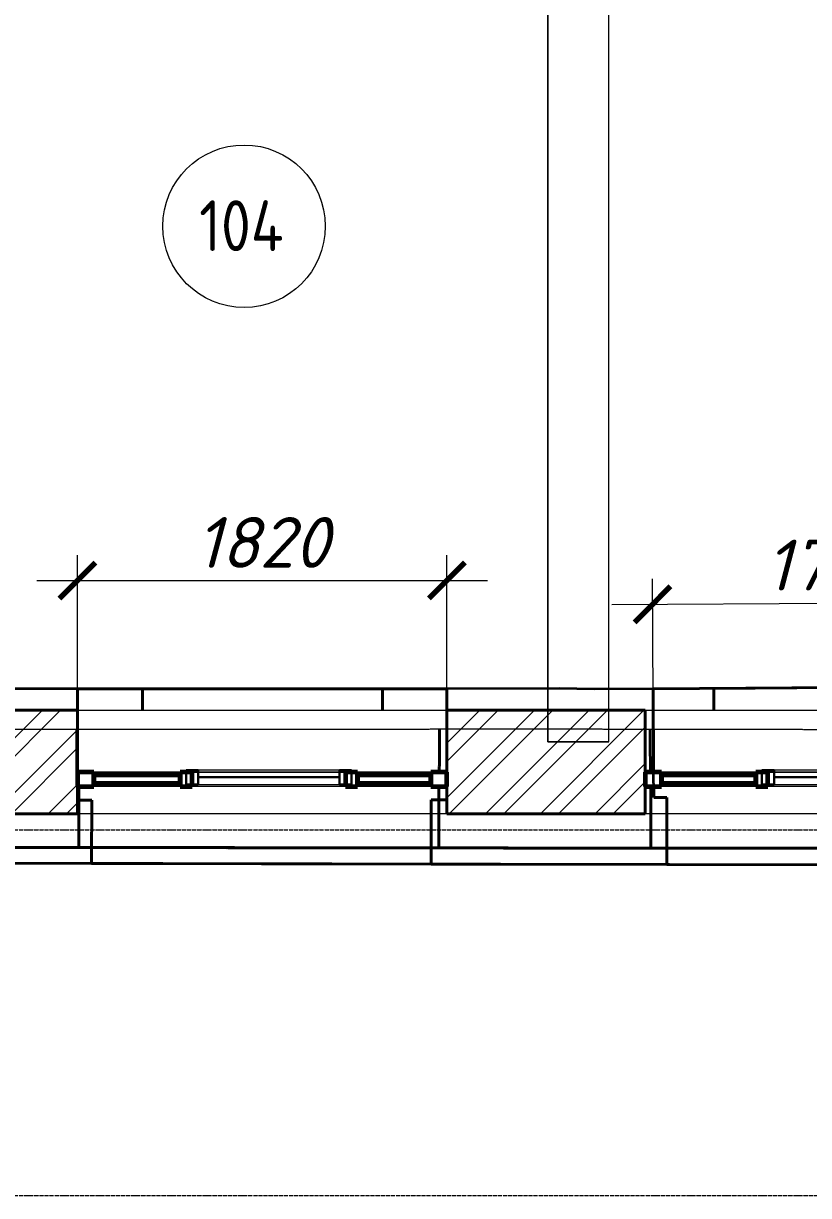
# Model space of a CAD drawing. Header units: millimetres. Extents: x 749182 to 2267578, y 70462 to 311449.
# Drawn here: x 1969445 to 1973313, y 75923 to 81695 of the extents above; entities that cross this region are included whole.
import ezdxf

# ---------------------------------------------------------------- set-up
doc = ezdxf.new("R2010")
doc.units = ezdxf.units.MM
for name, pattern in [('ADSK_Линия сетки', [25, 20, -2.5, 0, -2.5]), ('ADSK_Сверху', [4.5, 3, -1.5]), ('осеваяX2', [4, 2.5, -0.5, 0.5, -0.5])]:
    doc.linetypes.add(name, pattern=pattern)
doc.layers.get('Defpoints').update_dxf_attribs({"color": 255})
for name, color, linetype, lineweight in [('_ Окна', 7, 'Continuous', 30), ('Витраж', 7, 'Continuous', 9), ('Каркас', 7, 'Continuous', 9), ('Марки помещений', 7, 'Continuous', 20), ('Окна', 7, 'Continuous', 18), ('Оси', 165, 'осеваяX2', 13), ('Панели витража', 7, 'Continuous', 9), ('Перекрытие', 7, 'Continuous', 18), ('размеры', 7, 'Continuous', 9), ('Стены', 184, 'Continuous', 40), ('Стены наружные', 7, 'Continuous', 18), ('Стены разрез', 7, 'Continuous', 35)]:
    doc.layers.add(name, color=color, linetype=linetype, lineweight=lineweight)
doc.styles.add('GOST Common_2', font='GOST_Common.ttf', dxfattribs={"width": 0.9, "height": 200})
doc.styles.add('М2', font='isocpeui.ttf')
doc.dimstyles.new('SPDS 1_100', dxfattribs={"dimscale": 100, "dimtxt": 2.5, "dimasz": 1.77, "dimexe": 1.25, "dimexo": 0.625, "dimtad": 1, "dimdec": 0, "dimrnd": 0.001, "dimzin": 9, "dimtxsty": 'М2', "dimblk": 'ARCHTICK', "dimcen": 2.5, "dimdle": 2, "dimclrt": 256, "dimadec": 0, "dimazin": 2, "dimtfac": 0.75, "dimtdec": 0, "dimtmove": 1, "dimatfit": 3, "dimfxl": 0, "dimtolj": 1, "dimlwd": 9, "dimlwe": 9, "dimarcsym": 0})

# ---------------------------------------------------------------- blocks, each defined once
blk = doc.blocks.new('Существующие стены 2 этаж - Существующие стены 2 этаж-699583-01 План 1-го этажа маркировочный')
at = {"layer": 'Стены', "color": 254, "linetype": 'ADSK_Сверху', "true_color": 0xe8c5d7}
for p, q in [((11487.7, 2475.6), (11487.6, 2601.4)), ((11487.6, 2601.4), (11487.7, 2475.6)), ((13274.5, 2602.4), (13274.6, 2476.2)), ((13274.6, 2476.2), (13274.5, 2602.4)), ((14312.7, 2477.3), (14312.7, 2601.9)), ((14312.7, 2601.9), (14312.7, 2477.3)), ((11487.7, 2335.6), (11487.7, 2475.6)), ((11487.7, 2475.6), (11487.7, 2335.6)), ((13274.6, 2476.2), (13272.7, 2391.5)), ((13272.7, 2391.5), (13274.6, 2476.2)), ((14314.4, 2391.5), (14312.7, 2477.3)), ((14312.7, 2477.3), (14314.4, 2391.5)), ((11490.9, 2335.6), (11487.7, 2335.6)), ((11487.7, 2335.6), (11490.9, 2335.6)), ((11497.7, 2020.6), (11498.1, 2321.5)), ((11498.1, 2321.5), (11497.7, 2020.6)), ((13271.5, 2321.5), (13271.1, 2018.5)), ((13271.1, 2018.5), (13271.5, 2321.5)), ((14315.2, 2017.3), (14315.5, 2321.5)), ((14315.5, 2321.5), (14315.2, 2017.3)), ((13880.9, 2017.7), (8483.9, 2024.2)), ((10469.8, 2021.8), (11497.7, 2020.6)), ((11497.7, 2020.6), (13271.1, 2018.5)), ((11497.7, 2020.6), (13271.1, 2018.5)), ((13271.1, 2018.5), (11497.7, 2020.6)), ((13271.1, 2018.5), (13880.9, 2017.7)), ((13880.9, 2017.7), (14315.2, 2017.3)), ((16363.9, 2015.4), (13880.9, 2017.7)), ((14315.2, 2017.3), (16096, 2015.7)), ((14315.2, 2017.3), (16096, 2015.7)), ((16096, 2015.7), (14315.2, 2017.3))]:
    blk.add_line(p, q, dxfattribs=at)
blk = doc.blocks.new('Прямоугольный импост - 70х20_60мм-1427834-01 План 1-го этажа маркировочный')
at = {"layer": 'Витраж', "color": 253, "linetype": 'ADSK_Сверху', "true_color": 0xaaaaaa}
for p, q in [((19943.7, 2391.5), (19943.7, 2321.5)), ((20023.7, 2391.5), (19943.7, 2391.5)), ((20518.7, 2391.5), (20488.7, 2391.5)), ((20023.7, 2321.5), (19943.7, 2321.5)), ((20518.7, 2321.5), (20488.7, 2321.5))]:
    blk.add_line(p, q, dxfattribs=at)
blk = doc.blocks.new('Прямоугольный импост - 70х20_60мм-1427366-01 План 1-го этажа маркировочный')
at = {"layer": 'Витраж', "color": 253, "linetype": 'ADSK_Сверху', "true_color": 0xaaaaaa}
for p, q in [((-80, 35), (0, 35)), ((0, 35), (0, -35)), ((0, -35), (-80, -35))]:
    blk.add_line(p, q, dxfattribs=at)
blk = doc.blocks.new('Прямоугольный импост - 70х20_60мм-1261975-01 План 1-го этажа маркировочный')
at = {"layer": 'Витраж', "color": 253, "linetype": 'ADSK_Сверху', "true_color": 0xaaaaaa}
for p, q in [((20548.7, 2391.5), (20518.7, 2391.5)), ((21293.7, 2391.5), (21263.7, 2391.5)), ((20548.7, 2321.5), (20518.7, 2321.5)), ((21293.7, 2321.5), (21263.7, 2321.5))]:
    blk.add_line(p, q, dxfattribs=at)
blk = doc.blocks.new('Прямоугольный импост - 70х60мм-1427364-01 План 1-го этажа маркировочный')
at = {"layer": 'Витраж', "color": 253, "linetype": 'ADSK_Сверху', "true_color": 0xaaaaaa}
for p, q in [((-30, 35), (30, 35)), ((30, -35), (-30, -35))]:
    blk.add_line(p, q, dxfattribs=at)
blk = doc.blocks.new('Прямоугольный импост - 70х60мм-1427836-01 План 1-го этажа маркировочный')
at = {"layer": 'Витраж', "color": 253, "linetype": 'ADSK_Сверху', "true_color": 0xaaaaaa}
for p, q in [((20023.7, 2391.5), (20023.7, 2321.5)), ((20488.7, 2391.5), (20023.7, 2391.5)), ((20488.7, 2321.5), (20488.7, 2391.5)), ((20488.7, 2321.5), (20023.7, 2321.5))]:
    blk.add_line(p, q, dxfattribs=at)
blk = doc.blocks.new('Прямоугольный импост - 70х60мм-1261977-01 План 1-го этажа маркировочный')
at = {"layer": 'Витраж', "color": 253, "linetype": 'ADSK_Сверху', "true_color": 0xaaaaaa}
for p, q in [((20548.7, 2391.5), (20548.7, 2321.5)), ((21263.7, 2391.5), (20548.7, 2391.5)), ((21263.7, 2321.5), (21263.7, 2391.5)), ((21263.7, 2321.5), (20548.7, 2321.5))]:
    blk.add_line(p, q, dxfattribs=at)
blk = doc.blocks.new('Прямоугольный импост - 70х20_60мм-1427925-01 План 1-го этажа маркировочный')
at = {"layer": 'Витраж', "color": 253, "linetype": 'ADSK_Сверху', "true_color": 0xaaaaaa}
for p, q in [((3738.5, 22647.6), (3738.5, 22617.6)), ((3808.5, 22647.6), (3808.5, 22617.6)), ((3738.5, 22192.6), (3738.5, 22112.6)), ((3808.5, 22192.6), (3808.5, 22112.6)), ((3738.5, 22112.6), (3808.5, 22112.6))]:
    blk.add_line(p, q, dxfattribs=at)
blk = doc.blocks.new('Прямоугольный импост - 70х20_60мм-1427367-01 План 1-го этажа маркировочный')
at = {"layer": 'Витраж', "color": 253, "linetype": 'ADSK_Сверху', "true_color": 0xaaaaaa}
for p, q in [((0, 35), (-80, 35)), ((0, -35), (0, 35)), ((-80, -35), (0, -35))]:
    blk.add_line(p, q, dxfattribs=at)
blk = doc.blocks.new('Прямоугольный импост - 70х20_60мм-1262705-01 План 1-го этажа маркировочный')
at = {"layer": 'Витраж', "color": 253, "linetype": 'ADSK_Сверху', "true_color": 0xaaaaaa}
for p, q in [((12055.9, 2391.5), (12025.9, 2391.5)), ((12840.9, 2391.5), (12810.9, 2391.5)), ((12055.9, 2321.5), (12025.9, 2321.5)), ((12840.9, 2321.5), (12810.9, 2321.5))]:
    blk.add_line(p, q, dxfattribs=at)
blk = doc.blocks.new('Прямоугольный импост - 70х20_60мм-1225113-01 План 1-го этажа маркировочный')
at = {"layer": 'Витраж', "color": 253, "linetype": 'ADSK_Сверху', "true_color": 0xaaaaaa}
for p, q in [((-6006, 10091.9), (-6006, 10121.9)), ((-5936, 10091.9), (-5936, 10121.9)), ((-6006, 9651.9), (-6006, 9731.9)), ((-5936, 9651.9), (-5936, 9731.9)), ((-6006, 9651.9), (-5936, 9651.9))]:
    blk.add_line(p, q, dxfattribs=at)
blk = doc.blocks.new('Прямоугольный импост - 70х60мм-1427927-01 План 1-го этажа маркировочный')
at = {"layer": 'Витраж', "color": 253, "linetype": 'ADSK_Сверху', "true_color": 0xaaaaaa}
for p, q in [((3808.5, 22617.6), (3738.5, 22617.6)), ((3738.5, 22617.6), (3738.5, 22192.6)), ((3808.5, 22617.6), (3808.5, 22192.6)), ((3738.5, 22192.6), (3808.5, 22192.6))]:
    blk.add_line(p, q, dxfattribs=at)
blk = doc.blocks.new('Прямоугольный импост - 70х60мм-1225009-01 План 1-го этажа маркировочный')
at = {"layer": 'Витраж', "color": 253, "linetype": 'ADSK_Сверху', "true_color": 0xaaaaaa}
for p, q in [((-5936, 11391.9), (-6006, 11391.9)), ((-6006, 11031.9), (-6006, 11391.9)), ((-5936, 11031.9), (-5936, 11391.9)), ((-6006, 11031.9), (-5936, 11031.9))]:
    blk.add_line(p, q, dxfattribs=at)
blk = doc.blocks.new('Прямоугольный импост - 70х60мм-1262707-01 План 1-го этажа маркировочный')
at = {"layer": 'Витраж', "color": 253, "linetype": 'ADSK_Сверху', "true_color": 0xaaaaaa}
for p, q in [((12055.9, 2391.5), (12055.9, 2321.5)), ((12810.9, 2391.5), (12055.9, 2391.5)), ((12810.9, 2321.5), (12810.9, 2391.5)), ((12810.9, 2321.5), (12055.9, 2321.5))]:
    blk.add_line(p, q, dxfattribs=at)
blk = doc.blocks.new('Существующие стены 1 эт - Существующие стены 1 эт-653793-01 План 1-го этажа маркировочный')
at = {"layer": 'Стены'}
for p, q in [((11490.6, 2801.4), (13310.6, 2802.4)), ((11490.6, 2801.4), (11490.6, 2696.4)), ((12993.5, 2802.2), (11810.5, 2801.5)), ((11810.5, 2801.5), (12993.5, 2802.2)), ((11810.6, 2696.5), (11810.5, 2801.5)), ((11810.5, 2801.5), (11810.6, 2696.5)), ((12993.5, 2802.2), (12993.6, 2696.5)), ((12993.6, 2696.5), (12993.5, 2802.2)), ((13310.8, 2395.1), (13310.6, 2802.4)), ((14326.4, 2801.9), (16092.2, 2812.8)), ((14326.4, 2801.9), (14328.9, 2406.9)), ((15809.2, 2811.1), (14626.2, 2803.7)), ((14626.2, 2803.7), (15809.2, 2811.1)), ((14626.2, 2696.5), (14626.2, 2803.7)), ((14626.2, 2803.7), (14626.2, 2696.5)), ((13310.8, 2391.5), (13310.8, 2395.1)), ((14328.9, 2406.9), (14329, 2391.5)), ((13310.9, 2255.1), (13310.8, 2321.5)), ((14329.4, 2321.5), (14329.8, 2266.9)), ((11490.9, 2290.1), (11490.9, 2254.1)), ((11490.9, 2254.1), (11561, 2254.1)), ((11561, 2254.1), (11560.4, 1942)), ((13232.9, 1938.6), (13233.6, 2255.1)), ((13233.6, 2255.1), (13310.9, 2255.1)), ((14329.8, 2266.9), (14394.5, 2267.3)), ((14394.5, 2267.3), (14393.8, 1936.3)), ((18972.6, 1927), (8576.5, 1948)), ((13232.9, 1938.6), (11560.4, 1942)), ((16037.2, 1932.9), (14393.8, 1936.3))]:
    blk.add_line(p, q, dxfattribs=at)
at = {"layer": 'Стены разрез'}
for p, q in [((11490.6, 2801.4), (10515.6, 2800.8)), ((11490.8, 2394.1), (11490.6, 2801.4)), ((13865.2, 2802.7), (13310.6, 2802.4)), ((13310.6, 2802.4), (13310.8, 2395.1)), ((14036.3, 2800.1), (13865.2, 2802.7)), ((14326.4, 2801.9), (14036.3, 2800.1)), ((14328.9, 2406.9), (14326.4, 2801.9)), ((11490.9, 2254.1), (11490.8, 2394.1)), ((13310.8, 2395.1), (13310.9, 2255.1)), ((14329.8, 2266.9), (14328.9, 2406.9)), ((11561, 2254.1), (11490.9, 2254.1)), ((11560.4, 1942), (11561, 2254.1)), ((13233.6, 2255.1), (13232.9, 1938.6)), ((13310.9, 2255.1), (13233.6, 2255.1)), ((14394.5, 2267.3), (14329.8, 2266.9)), ((14393.8, 1936.3), (14394.5, 2267.3)), ((10417.8, 1944.3), (11560.4, 1942)), ((13232.9, 1938.6), (14393.8, 1936.3))]:
    blk.add_line(p, q, dxfattribs=at)
blk = doc.blocks.new('Прямоугольный импост - 70х20_60мм-V187-01 План 1-го этажа маркировочный')
at = {"layer": 'Витраж', "color": 1, "lineweight": 60, "true_color": 0xff0000}
for p, q in [((-80, 35), (0, 35)), ((-80, -35), (-80, 35)), ((0, 35), (0, -35)), ((0, -35), (-80, -35))]:
    blk.add_line(p, q, dxfattribs=at)
blk = doc.blocks.new('Системная панель - _AR_Стекло_40мм_привязка по центру-V189-01 План 1-го этажа маркировочный')
at = {"layer": 'Панели витража', "color": 1, "lineweight": 60, "true_color": 0xff0000}
for p, q in [((232.5, 20), (-232.5, 20)), ((-232.5, 20), (-232.5, -20)), ((232.5, -20), (232.5, 20)), ((-232.5, -20), (232.5, -20))]:
    blk.add_line(p, q, dxfattribs=at)
blk = doc.blocks.new('Витраж-тент со смещением вовне - 60мм 30 сдвиг-1466957-01 План 1-го этажа маркировочный')
at = {"layer": '_ Окна'}
for p, q in [((-387.5, 25), (-387.5, -45)), ((-387.5, 25), (-327.5, 25)), ((-387.5, -45), (-387.5, 25)), ((-327.5, 25), (-327.5, -45)), ((387.5, 25), (327.5, 25)), ((327.5, 25), (327.5, -45)), ((387.5, -45), (387.5, 25)), ((387.5, -45), (387.5, 25)), ((-327.5, -45), (-387.5, -45)), ((-327.5, -10), (327.5, -10)), ((327.5, -45), (387.5, -45))]:
    blk.add_line(p, q, dxfattribs=at)
at = {"layer": 'Окна'}
for p, q in [((327.5, 25), (-327.5, 25)), ((-327.5, -45), (327.5, -45))]:
    blk.add_line(p, q, dxfattribs=at)
blk = doc.blocks.new('Прямоугольный импост - 70х60мм-V184-01 План 1-го этажа маркировочный')
at = {"layer": 'Витраж'}
for p, q in [((20023.7, 2391.5), (20488.7, 2391.5)), ((20488.7, 2321.5), (20023.7, 2321.5))]:
    blk.add_line(p, q, dxfattribs=at)
blk = doc.blocks.new('Прямоугольный импост - 70х60мм-V190-01 План 1-го этажа маркировочный')
at = {"layer": 'Витраж', "color": 1, "lineweight": 60, "true_color": 0xff0000}
for p, q in [((-30, 35), (30, 35)), ((-30, -35), (-30, 35)), ((30, 35), (30, -35)), ((30, -35), (-30, -35))]:
    blk.add_line(p, q, dxfattribs=at)
blk = doc.blocks.new('Прямоугольный импост - 70х60мм-V185-01 План 1-го этажа маркировочный')
at = {"layer": 'Витраж'}
for p, q in [((20548.7, 2391.5), (21263.7, 2391.5)), ((21263.7, 2321.5), (20548.7, 2321.5))]:
    blk.add_line(p, q, dxfattribs=at)
blk = doc.blocks.new('Системная панель - _AR_Стекло_40мм_привязка по центру-V186-01 План 1-го этажа маркировочный')
at = {"layer": 'Панели витража', "color": 1, "lineweight": 60, "true_color": 0xff0000}
for p, q in [((180, 20), (-180, 20)), ((-180, 20), (-180, -20)), ((180, -20), (180, 20)), ((-180, -20), (180, -20))]:
    blk.add_line(p, q, dxfattribs=at)
blk = doc.blocks.new('Прямоугольный импост - 70х20_60мм-V188-01 План 1-го этажа маркировочный')
at = {"layer": 'Витраж', "color": 1, "lineweight": 60, "true_color": 0xff0000}
for p, q in [((0, 35), (-80, 35)), ((-80, 35), (-80, -35)), ((0, -35), (0, 35)), ((-80, -35), (0, -35))]:
    blk.add_line(p, q, dxfattribs=at)
blk = doc.blocks.new('Системная панель - _AR_Стекло_40мм_привязка по центру-1427929-01 План 1-го этажа маркировочный')
at = {"layer": 'Панели витража', "color": 1, "lineweight": 60, "true_color": 0xff0000}
for p, q in [((212.5, 20), (-212.5, 20)), ((-212.5, 20), (-212.5, -20)), ((212.5, -20), (212.5, 20)), ((-212.5, -20), (212.5, -20))]:
    blk.add_line(p, q, dxfattribs=at)
blk = doc.blocks.new('Витраж-тент со смещением вовне - 60мм 30 сдвиг-1466958-01 План 1-го этажа маркировочный')
at = {"layer": '_ Окна'}
for p, q in [((-407.5, 25), (-407.5, -45)), ((-407.5, 25), (-347.5, 25)), ((-407.5, -45), (-407.5, 25)), ((-347.5, 25), (-347.5, -45)), ((407.5, 25), (347.5, 25)), ((347.5, 25), (347.5, -45)), ((407.5, -45), (407.5, 25)), ((407.5, -45), (407.5, 25)), ((-347.5, -45), (-407.5, -45)), ((-347.5, -10), (347.5, -10)), ((347.5, -45), (407.5, -45))]:
    blk.add_line(p, q, dxfattribs=at)
at = {"layer": 'Окна'}
for p, q in [((347.5, 25), (-347.5, 25)), ((-347.5, -45), (347.5, -45))]:
    blk.add_line(p, q, dxfattribs=at)
blk = doc.blocks.new('Прямоугольный импост - 70х60мм-V40-01 План 1-го этажа маркировочный')
at = {"layer": 'Витраж'}
for p, q in [((-6006, 9731.9), (-6006, 10091.9)), ((-5936, 10091.9), (-5936, 9731.9))]:
    blk.add_line(p, q, dxfattribs=at)
blk = doc.blocks.new('Прямоугольный импост - 70х60мм-V192-01 План 1-го этажа маркировочный')
at = {"layer": 'Витраж'}
for p, q in [((11570.9, 2391.5), (11995.9, 2391.5)), ((11995.9, 2321.5), (11570.9, 2321.5))]:
    blk.add_line(p, q, dxfattribs=at)
blk = doc.blocks.new('Прямоугольный импост - 70х60мм-V193-01 План 1-го этажа маркировочный')
at = {"layer": 'Витраж'}
for p, q in [((12055.9, 2391.5), (12810.9, 2391.5)), ((12810.9, 2321.5), (12055.9, 2321.5))]:
    blk.add_line(p, q, dxfattribs=at)
blk = doc.blocks.new('_ArchTick')
at = {"color": 0, "linetype": 'ByBlock', "const_width": 0.15}
blk.add_lwpolyline([(-0.5, -0.5), (0.5, 0.5)], dxfattribs=at)
blk = doc.blocks.new('*D2797')
at = {"layer": 'Defpoints', "color": 0, "lineweight": 20, "transparency": 16777216}
for p in [(1971530.5, 78952.2), (1969711, 78010.7), (1971531, 78011.7)]:
    blk.add_point(p, dxfattribs=at)
at = {"layer": 'размеры', "color": 0, "lineweight": 9, "transparency": 16777216}
for p, q in [((1969711, 78073.2), (1969710.4, 79076.2)), ((1971531, 78074.2), (1971530.4, 79077.2)), ((1969510.5, 78951.1), (1971730.5, 78952.3))]:
    blk.add_line(p, q, dxfattribs=at)
at = {"layer": 'размеры', "color": 0, "lineweight": 9, "transparency": 16777216, "xscale": 177, "yscale": 177, "zscale": 177}
for p, rotation in [((1969710.5, 78951.2), 180.0320386431467), ((1971530.5, 78952.2), 0.03203864314672086)]:
    blk.add_blockref('_ArchTick', p, dxfattribs=dict(at, rotation=rotation))
at = {"layer": 'размеры', "lineweight": 20, "transparency": 16777216, "insert": (1970620.4, 79139.2), "char_height": 250, "width": 560.473, "attachment_point": 5, "rotation": 0.03204, "style": 'М2'}
blk.add_mtext('\\A1;1820', dxfattribs=at)
blk = doc.blocks.new('*D2798')
at = {"layer": 'Defpoints', "color": 0, "lineweight": 20, "transparency": 16777216}
for p in [(1974321.8, 78845.4), (1974326.8, 78034.5), (1972549.1, 78023.5)]:
    blk.add_point(p, dxfattribs=at)
at = {"layer": 'размеры', "color": 0, "lineweight": 9, "transparency": 16777216}
for p, q in [((1972548.7, 78086), (1972543.3, 78959.4)), ((1974326.5, 78097), (1974321.1, 78970.4)), ((1972344.1, 78833.2), (1974521.8, 78846.7))]:
    blk.add_line(p, q, dxfattribs=at)
at = {"layer": 'размеры', "color": 0, "lineweight": 9, "transparency": 16777216, "xscale": 177, "yscale": 177, "zscale": 177}
for p, rotation in [((1972544.1, 78834.4), 180.3539853075879), ((1974321.8, 78845.4), 0.3539853075879167)]:
    blk.add_blockref('_ArchTick', p, dxfattribs=dict(at, rotation=rotation))
at = {"layer": 'размеры', "lineweight": 20, "transparency": 16777216, "insert": (1973431.8, 79029), "char_height": 250, "width": 560.473, "attachment_point": 5, "rotation": 0.35399, "style": 'М2'}
blk.add_mtext('\\A1;1778', dxfattribs=at)
blk = doc.blocks.new('ADSK_Марка_Помещение_ОдноЗначение - Номер-247393-01 План 1-го этажа маркировочный')
at = {"layer": 'Марки помещений'}
blk.add_circle((0, 0), 4, dxfattribs=at)

msp = doc.modelspace()

# ---------------------------------------------------------------- hatches: boundary and pattern name
at = {"layer": 'Стены наружные', "lineweight": 9}
h = msp.add_hatch(dxfattribs=at)
h.set_pattern_fill('FP_3', color=256, angle=45, style=0, pattern_type=2)
h.set_pattern_definition([(45, (1958220.23, 75616.62), (-134.7038, 134.7038), []), (45, (1958310.03, 75616.62), (-134.7038, 134.7038), [])])
h.paths.add_polyline_path([(1997920.1582, 77803.0968), (1997920.1582, 78313.0968), (1996893.0736, 78313.0968), (1996893.9232, 77803.0968), (1997168.1918, 77803.0968)])
h.paths.add_polyline_path([(1999816.9894, 77803.0968), (2000257.1575, 77803.0968), (2000257.1575, 78313.0968), (1999740.1582, 78313.0968), (1999741.0091, 77803.0968)])
h.paths.add_polyline_path([(1994778.2715, 77803.0968), (1995073.0736, 77803.0968), (1995073.0736, 78313.0968), (1994083.7587, 78313.0968), (1994084.9018, 77803.0968)])
h.paths.add_polyline_path([(1991276.1993, 77803.0968), (1992263.7587, 77803.0968), (1992263.7587, 78313.0968), (1991276.1993, 78313.0968), (1991276.1993, 77820.3638)])
h.paths.add_polyline_path([(1989456.1993, 77803.0968), (1989456.1993, 78313.0968), (1988472.8923, 78313.0968), (1988472.8923, 77803.0968), (1989365.0544, 77803.0968)])
h.paths.add_polyline_path([(1986578.2196, 77803.0968), (1986652.8923, 77803.0968), (1986652.8923, 78313.0968), (1985672.6592, 78313.0968), (1985672.6592, 77803.0968), (1986400.6592, 77803.0968)])
h.paths.add_polyline_path([(1980284.6592, 77803.0968), (1981012.6592, 77803.0968), (1981012.6592, 78313.0968), (1979983.9558, 78313.0968), (1979984.4263, 77803.0968), (1979985.8124, 77803.0968)])
h.paths.add_polyline_path([(1983972.6592, 77803.0968), (1983972.6592, 78313.0968), (1982712.6592, 78313.0968), (1982712.6592, 77803.0968), (1983791.3848, 77803.0968)])
h.paths.add_polyline_path([(1977137.8829, 77803.0968), (1978163.9558, 77803.0968), (1978163.9558, 78313.0968), (1977137.8829, 78313.0968), (1977137.8829, 77855.9721)])
h.paths.add_polyline_path([(1975317.8829, 77803.0968), (1975317.8829, 78313.0968), (1974327.7082, 78313.0968), (1974327.7082, 77803.0968), (1974873.5135, 77803.0968)])
h.paths.add_polyline_path([(1972507.7082, 77803.0968), (1972507.7082, 78313.0968), (1971531.089, 78313.0968), (1971531.089, 77803.0968)])
h.paths.add_polyline_path([(1969711.0878, 77803.0968), (1969710.802, 78313.0968), (1968736.0968, 78313.0968), (1968736.0968, 77803.0968), (1969710.802, 77803.0968)])
h.paths.add_polyline_path([(1966493.2232, 77803.0968), (1966916.0968, 77803.0968), (1966916.0968, 78313.0968), (1966493.2232, 78312.7241), (1966493.2232, 77870.9527)])

# ---------------------------------------------------------------- linework, layer by layer
at = {"layer": 'Каркас', "color": 253, "linetype": 'ADSK_Сверху', "true_color": 0xb2b2b2}
for p, q in [((1972028.7052, 84543.6161), (1972028.7052, 78156.6386)), ((1972328.7052, 78156.6386), (1972328.7052, 84543.6161)), ((1972328.7052, 78156.6386), (1972028.7052, 78156.6386))]:
    msp.add_line(p, q, dxfattribs=at)
at = {"layer": 'Каркас', "color": 253, "linetype": 'ADSK_Сверху', "true_color": 0xaaaaaa}
for p, q in [((1972028.7052, 78156.6386), (1972028.7052, 84543.6161)), ((1972328.7052, 78156.6386), (1972328.7052, 84543.6161)), ((1972028.7052, 78156.6386), (1972328.7052, 78156.6386))]:
    msp.add_line(p, q, dxfattribs=at)
at = {"layer": 'Оси', "linetype": 'ADSK_Линия сетки'}
for p, q in [((1947134.001, 77723.407), (2009148.6289, 77723.407)), ((1947134.001, 75923.407), (2009148.6289, 75923.407))]:
    msp.add_line(p, q, dxfattribs=at)
at = {"layer": 'Перекрытие', "linetype": 'ADSK_Сверху'}
for p, q in [((1972028.7052, 78219.2715), (1969378.7052, 78217.7897)), ((1972085.5315, 78219.3033), (1972028.9503, 78219.2716)), ((1972328.4615, 78218.8981), (1972085.5315, 78219.3033)), ((1980728.5163, 78204.8868), (1972328.7052, 78218.8977))]:
    msp.add_line(p, q, dxfattribs=at)
at = {"layer": 'Стены наружные', "lineweight": 40}
for p, q in [((1969711.0878, 78313.0968), (1968736.0968, 78313.0968)), ((1969711.0878, 77803.0968), (1969711.0878, 78313.0968)), ((1972507.7082, 78313.0968), (1971531.089, 78313.0968)), ((1971531.089, 78313.0968), (1971531.089, 77803.0968)), ((1972507.7082, 77803.0968), (1972507.7082, 78313.0968)), ((1968736.0968, 77803.0968), (1969711.0878, 77803.0968)), ((1971531.089, 77803.0968), (1972507.7082, 77803.0968))]:
    msp.add_line(p, q, dxfattribs=at)
at = {"layer": 'Стены наружные'}
for p, q in [((1969711.0878, 78313.0968), (1971530.8421, 78313.0968)), ((1972507.7082, 78313.0968), (1974312.4026, 78313.0968)), ((1971531.089, 77803.0968), (1969711.0878, 77803.0968)), ((1974327.7082, 77803.0968), (1972507.7082, 77803.0968))]:
    msp.add_line(p, q, dxfattribs=at)

# ---------------------------------------------------------------- block references
at = {"layer": '_ Окна', "rotation": 180}
for name, p in [('Витраж-тент со смещением вовне - 60мм 30 сдвиг-1466958-01 План 1-го этажа маркировочный', (1970653.589, 77973.0968)), ('Витраж-тент со смещением вовне - 60мм 30 сдвиг-1466957-01 План 1-го этажа маркировочный', (1973470.2082, 77973.0968))]:
    msp.add_blockref(name, p, dxfattribs=at)
at = {"layer": 'Витраж', "color": 253, "linetype": 'ADSK_Сверху', "true_color": 0xaaaaaa}
for name, p, rotation in [('Прямоугольный импост - 70х20_60мм-1427925-01 План 1-го этажа маркировочный', (1947598.4659, 81746.5958), 269.9999999999997), ('Прямоугольный импост - 70х60мм-1427927-01 План 1-го этажа маркировочный', (1947598.4659, 81746.5958), 269.9999999999997), ('Прямоугольный импост - 70х20_60мм-1225113-01 План 1-го этажа маркировочный', (1981183.0141, 83944.1389), 90.00000000000014), ('Прямоугольный импост - 70х60мм-1225009-01 План 1-го этажа маркировочный', (1982483.0141, 83944.1389), 90)]:
    msp.add_blockref(name, p, dxfattribs=dict(at, rotation=rotation))
at = {"layer": 'Витраж', "color": 253, "linetype": 'ADSK_Сверху', "true_color": 0xaaaaaa, "extrusion": (0, 0, -1)}
for name, p in [('Прямоугольный импост - 70х20_60мм-1427366-01 План 1-го этажа маркировочный', (-1969711.0878, 77973.0968)), ('Прямоугольный импост - 70х60мм-1427364-01 План 1-го этажа маркировочный', (-1970246.089, 77973.0968)), ('Прямоугольный импост - 70х60мм-1427364-01 План 1-го этажа маркировочный', (-1971061.089, 77973.0968)), ('Прямоугольный импост - 70х20_60мм-1427366-01 План 1-го этажа маркировочный', (-1972507.7082, 77973.0968)), ('Прямоугольный импост - 70х60мм-1427364-01 План 1-го этажа маркировочный', (-1973082.7082, 77973.0968))]:
    msp.add_blockref(name, p, dxfattribs=at)
at = {"layer": 'Витраж', "extrusion": (0, 0, -1)}
for name, p in [('Прямоугольный импост - 70х20_60мм-V187-01 План 1-го этажа маркировочный', (-1969711.0878, 77973.0968)), ('Прямоугольный импост - 70х60мм-V190-01 План 1-го этажа маркировочный', (-1970246.089, 77973.0968)), ('Прямоугольный импост - 70х60мм-V190-01 План 1-го этажа маркировочный', (-1971061.089, 77973.0968)), ('Прямоугольный импост - 70х20_60мм-V187-01 План 1-го этажа маркировочный', (-1972507.7082, 77973.0968)), ('Прямоугольный импост - 70х60мм-V190-01 План 1-го этажа маркировочный', (-1973082.7082, 77973.0968))]:
    msp.add_blockref(name, p, dxfattribs=at)
at = {"layer": 'Витраж'}
for name, p in [('Прямоугольный импост - 70х60мм-V192-01 План 1-го этажа маркировочный', (1958220.2258, 75616.6187)), ('Прямоугольный импост - 70х60мм-V193-01 План 1-го этажа маркировочный', (1958220.2258, 75616.6187)), ('Прямоугольный импост - 70х20_60мм-V188-01 План 1-го этажа маркировочный', (1971531.089, 77973.0968)), ('Прямоугольный импост - 70х60мм-V184-01 План 1-го этажа маркировочный', (1952563.9782, 75616.6187)), ('Прямоугольный импост - 70х60мм-V185-01 План 1-го этажа маркировочный', (1952563.9782, 75616.6187))]:
    msp.add_blockref(name, p, dxfattribs=at)
at = {"layer": 'Витраж', "color": 253, "linetype": 'ADSK_Сверху', "true_color": 0xaaaaaa}
for name, p in [('Прямоугольный импост - 70х20_60мм-1262705-01 План 1-го этажа маркировочный', (1958220.2258, 75616.6187)), ('Прямоугольный импост - 70х60мм-1262707-01 План 1-го этажа маркировочный', (1958220.2258, 75616.6187)), ('Прямоугольный импост - 70х20_60мм-1427367-01 План 1-го этажа маркировочный', (1971531.089, 77973.0968)), ('Прямоугольный импост - 70х20_60мм-1427834-01 План 1-го этажа маркировочный', (1952563.9782, 75616.6187)), ('Прямоугольный импост - 70х60мм-1427836-01 План 1-го этажа маркировочный', (1952563.9782, 75616.6187)), ('Прямоугольный импост - 70х20_60мм-1261975-01 План 1-го этажа маркировочный', (1952563.9782, 75616.6187)), ('Прямоугольный импост - 70х60мм-1261977-01 План 1-го этажа маркировочный', (1952563.9782, 75616.6187))]:
    msp.add_blockref(name, p, dxfattribs=at)
at = {"layer": 'Витраж', "rotation": 90.00000000000014}
msp.add_blockref('Прямоугольный импост - 70х60мм-V40-01 План 1-го этажа маркировочный', (1981183.0141, 83944.1389), dxfattribs=at)
at = {"layer": 'Марки помещений', "xscale": 99.99999999999993, "yscale": 99.99999999999993, "zscale": 99.99999999999993}
msp.add_blockref('ADSK_Марка_Помещение_ОдноЗначение - Номер-247393-01 План 1-го этажа маркировочный', (1970531.4618, 80695.9641), dxfattribs=at)
at = {"layer": 'Панели витража', "rotation": 180}
for name, p in [('Системная панель - _AR_Стекло_40мм_привязка по центру-1427929-01 План 1-го этажа маркировочный', (1970003.5884, 77973.0968)), ('Системная панель - _AR_Стекло_40мм_привязка по центру-V186-01 План 1-го этажа маркировочный', (1971271.089, 77973.0968)), ('Системная панель - _AR_Стекло_40мм_привязка по центру-V189-01 План 1-го этажа маркировочный', (1972820.2082, 77973.0968))]:
    msp.add_blockref(name, p, dxfattribs=at)
at = {"layer": 'Стены', "color": 254, "linetype": 'ADSK_Сверху', "true_color": 0xe8c5d7}
msp.add_blockref('Существующие стены 2 этаж - Существующие стены 2 этаж-699583-01 План 1-го этажа маркировочный', (1958220.2258, 75616.6187), dxfattribs=at)
at = {"layer": 'Стены', "color": 243, "true_color": 0xbb5389}
msp.add_blockref('Существующие стены 1 эт - Существующие стены 1 эт-653793-01 План 1-го этажа маркировочный', (1958220.2258, 75616.6187), dxfattribs=at)

# ---------------------------------------------------------------- texts
at = {"layer": 'Марки помещений', "lineweight": 9, "insert": (1970310.5046, 80823.6891), "char_height": 250, "width": 548.35425, "attachment_point": 1, "style": 'GOST Common_2'}
msp.add_mtext('104', dxfattribs=at)

# ---------------------------------------------------------------- dimensions: what is measured, and where the dimension line sits
at = {"layer": 'размеры', "lineweight": 20}
for base, p1, p2, angle, picture, middle in [((1971530.4848, 78952.2087), (1969711.0297, 78010.6991), (1971531.0107, 78011.7168), 0.03203864, '*D2797', (1970620.3894, 79139.1999)), ((1974321.8329, 78845.4243), (1972549.115, 78023.4738), (1974326.8433, 78034.4571), 0.35398531, '*D2798', (1973431.8004, 79029.0389))]:
    dim = msp.add_linear_dim(base=base, p1=p1, p2=p2, angle=angle, dimstyle='SPDS 1_100', dxfattribs=at)
    dim.commit()
    dim.dimension.update_dxf_attribs({"geometry": picture, "text_midpoint": middle})

doc.saveas('drawing.dxf')
